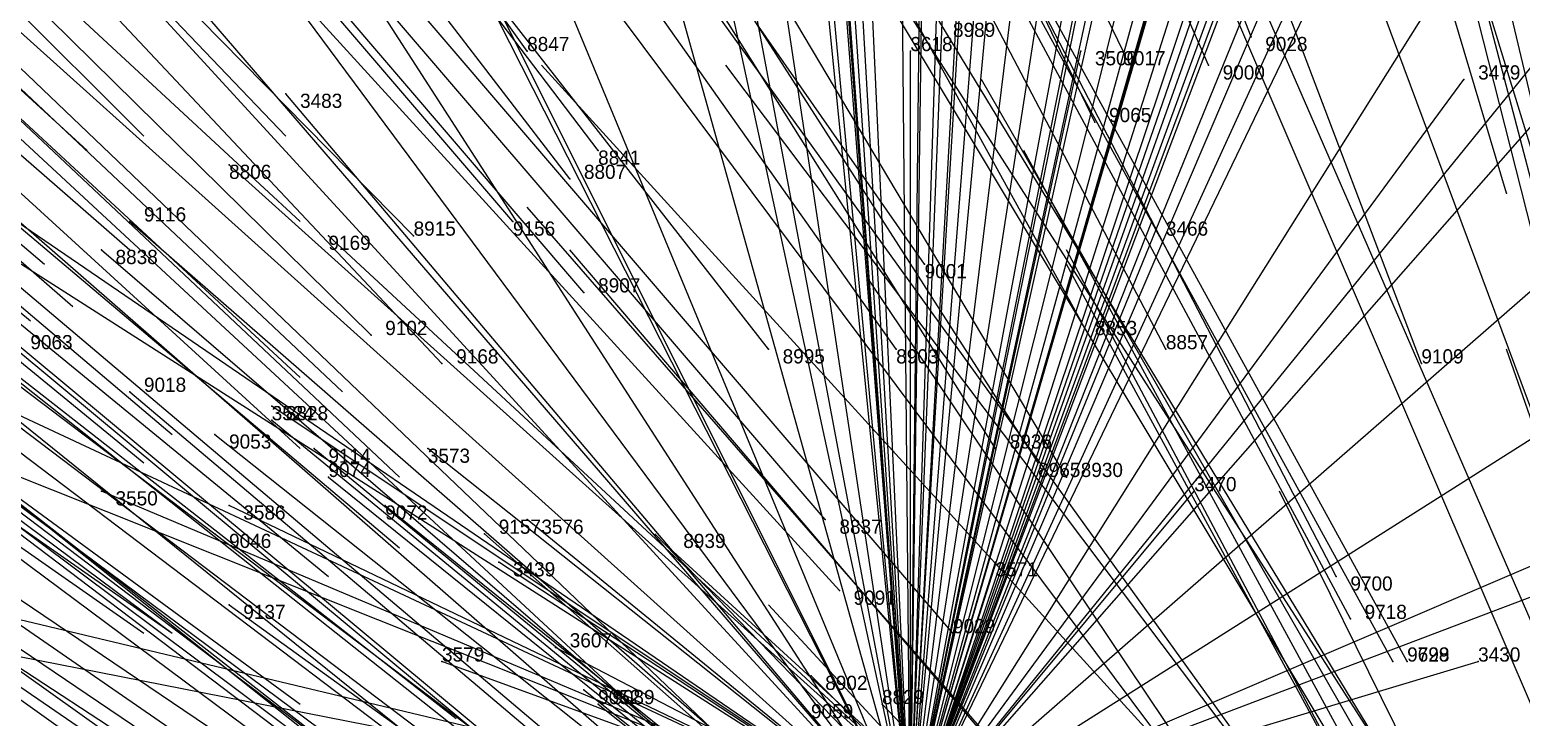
# Model space of a CAD drawing. Extents: x -0.5 to 0.59, y -0.5 to 0.59.
# Drawn here: x -0.144 to -0.039, y 0.0911 to 0.1395 of the extents above; entities that cross this region are included whole.
import ezdxf

# ---------------------------------------------------------------- set-up
doc = ezdxf.new("R2010")
doc.units = 0
for name, color, linetype in [('Clients', 3, 'CONTINUOUS'), ('Facilities', 3, 'CONTINUOUS'), ('Facilities_lines', 3, 'CONTINUOUS'), ('Normals', 1, 'CONTINUOUS'), ('Source_points', 5, 'CONTINUOUS'), ('Text', 3, 'CONTINUOUS')]:
    doc.layers.add(name, color=color, linetype=linetype)

msp = doc.modelspace()

# ---------------------------------------------------------------- linework, layer by layer
at = {"layer": 'Clients', "color": 5}
for p in [(-0.082, 0.138, -1.25), (-0.07, 0.138, -1.25), (-0.043, 0.136, -1.25), (-0.126, 0.135, -1.25), (-0.065, 0.126, -1.25), (-0.127, 0.113, -1.25), (-0.116, 0.11, -1.25), (-0.139, 0.107, -1.25), (-0.062, 0.107, -1.25), (-0.13, 0.106, -1.25), (-0.109, 0.105, -1.25), (-0.111, 0.102, -1.25), (-0.076, 0.102, -1.25), (-0.107, 0.096, -1.25), (-0.115, 0.095, -1.25), (-0.042, 0.095, -1.25)]:
    msp.add_point(p, dxfattribs=at)
at = {"layer": 'Facilities', "color": 3}
for p in [(-0.058, 0.139, -0.375), (-0.109, 0.138, -0.441), (-0.067, 0.138, -0.383), (-0.061, 0.137, -0.374), (-0.069, 0.133, -0.374), (-0.104, 0.131, -0.419), (-0.13, 0.13, -0.46), (-0.106, 0.129, -0.417), (-0.04, 0.128, -0.334), (-0.137, 0.126, -0.466), (-0.11, 0.126, -0.418), (-0.139, 0.124, -0.465), (-0.123, 0.125, -0.439), (-0.117, 0.125, -0.429), (-0.081, 0.123, -0.368), (-0.105, 0.121, -0.401), (-0.07, 0.119, -0.345), (-0.12, 0.118, -0.421), (-0.092, 0.117, -0.371), (-0.083, 0.117, -0.358), (-0.064, 0.117, -0.335), (-0.115, 0.116, -0.408), (-0.046, 0.116, -0.313), (-0.137, 0.114, -0.445), (-0.127, 0.112, -0.423), (-0.131, 0.111, -0.428), (-0.124, 0.11, -0.413), (-0.076, 0.11, -0.334), (-0.073, 0.109, -0.328), (-0.123, 0.108, -0.41), (-0.071, 0.108, -0.324), (-0.119, 0.106, -0.399), (-0.088, 0.105, -0.342), (-0.131, 0.104, -0.417), (-0.112, 0.104, -0.382), (-0.099, 0.103, -0.357), (-0.052, 0.101, -0.283), (-0.087, 0.1, -0.331), (-0.13, 0.099, -0.408), (-0.051, 0.098, -0.277), (-0.079, 0.097, -0.313), (-0.048, 0.095, -0.267), (-0.047, 0.095, -0.266), (-0.089, 0.094, -0.322), (-0.105, 0.093, -0.35), (-0.104, 0.092, -0.347), (-0.084, 0.092, -0.313)]:
    msp.add_point(p, dxfattribs=at)
at = {"layer": 'Facilities_lines', "color": 3}
for q in [(-0.071, 0.278, -1.25), (-0.033, 0.278, -1.25), (-0.08, 0.265, -1.25), (-0.019, 0.265, -1.25), (-0.018, 0.263, -1.25), (-0.025, 0.262, -1.25), (-0.075, 0.262, -1.25), (-0.06, 0.262, -1.25), (-0.095, 0.258, -1.25), (-0.036, 0.242, -1.25), (-0.049, 0.236, -1.25), (-0.051, 0.235, -1.25), (-0.096, 0.233, -1.25), (-0.08, 0.227, -1.25), (-0.029, 0.225, -1.25), (-0.093, 0.224, -1.25), (-0.103, 0.222, -1.25), (-0.045, 0.218, -1.25), (-0.052, 0.217, -1.25), (-0.043, 0.217, -1.25), (-0.091, 0.216, -1.25), (-0.032, 0.215, -1.25), (-0.026, 0.214, -1.25), (-0.11, 0.212, -1.25), (-0.07, 0.211, -1.25), (-0.072, 0.211, -1.25), (-0.041, 0.205, -1.25), (-0.089, 0.203, -1.25), (-0.091, 0.202, -1.25), (-0.06, 0.201, -1.25), (-0.04, 0.198, -1.25), (-0.083, 0.189, -1.25), (-0.092, 0.183, -1.25), (-0.076, 0.183, -1.25), (-0.123, 0.182, -1.25), (-0.042, 0.181, -1.25), (-0.079, 0.177, -1.25), (-0.151, 0.176, -1.25), (-0.142, 0.176, -1.25), (-0.108, 0.176, -1.25), (-0.068, 0.173, -1.25), (-0.157, 0.17, -1.25), (-0.125, 0.169, -1.25), (-0.098, 0.168, -1.25), (-0.041, 0.168, -1.25), (-0.044, 0.166, -1.25), (-0.149, 0.156, -1.25), (-0.186, 0.154, -1.25), (-0.068, 0.153, -1.25), (-0.038, 0.153, -1.25), (-0.026, 0.152, -1.25), (-0.115, 0.148, -1.25), (-0.085, 0.148, -1.25), (-0.151, 0.145, -1.25), (-0.176, 0.143, -1.25), (-0.065, 0.142, -1.25), (-0.204, 0.14, -1.25), (-0.07, 0.138, -1.25), (-0.082, 0.138, -1.25), (-0.043, 0.136, -1.25), (-0.126, 0.135, -1.25), (-0.038, 0.133, -1.25), (-0.195, 0.128, -1.25), (-0.065, 0.126, -1.25), (-0.035, 0.124, -1.25), (0.009, 0.122, -1.25), (-0.022, 0.121, -1.25), (0.013, 0.119, -1.25), (-0.127, 0.113, -1.25), (-0.116, 0.11, -1.25), (-0.187, 0.108, -1.25), (-0.139, 0.107, -1.25), (-0.062, 0.107, -1.25), (-0.199, 0.106, -1.25), (-0.13, 0.106, -1.25), (-0.109, 0.105, -1.25), (-0.111, 0.102, -1.25), (-0.076, 0.102, -1.25), (-0.107, 0.096, -1.25), (-0.115, 0.095, -1.25), (-0.042, 0.095, -1.25)]:
    msp.add_line((-0.082, 0.083, -1.25), q, dxfattribs=at)
at = {"layer": 'Normals', "color": 1}
for p, q in [((-0.058, 0.139, -0.375), (-0.091, 0.225, -0.338)), ((-0.067, 0.138, -0.383), (-0.108, 0.222, -0.347)), ((-0.061, 0.137, -0.374), (-0.098, 0.222, -0.337)), ((-0.069, 0.133, -0.374), (-0.109, 0.216, -0.337)), ((-0.04, 0.128, -0.334), (-0.066, 0.215, -0.294)), ((-0.037, 0.127, -0.331), (-0.064, 0.215, -0.293)), ((-0.109, 0.138, -0.441), (-0.163, 0.214, -0.402)), ((-0.104, 0.131, -0.419), (-0.16, 0.205, -0.38)), ((-0.046, 0.116, -0.313), (-0.079, 0.203, -0.275)), ((-0.106, 0.129, -0.417), (-0.162, 0.202, -0.378)), ((-0.19, 0.199, -0.688), (-0.126, 0.132, -0.725)), ((-0.081, 0.123, -0.368), (-0.134, 0.199, -0.331)), ((-0.07, 0.119, -0.345), (-0.114, 0.199, -0.304)), ((-0.064, 0.117, -0.335), (-0.107, 0.199, -0.295)), ((-0.202, 0.198, -0.708), (-0.136, 0.132, -0.744)), ((-0.11, 0.126, -0.418), (-0.17, 0.196, -0.379)), ((-0.209, 0.194, -0.712), (-0.14, 0.131, -0.749)), ((-0.083, 0.117, -0.358), (-0.136, 0.192, -0.32)), ((-0.117, 0.125, -0.429), (-0.182, 0.191, -0.39)), ((-0.105, 0.121, -0.401), (-0.165, 0.191, -0.362)), ((-0.092, 0.117, -0.371), (-0.149, 0.19, -0.334)), ((-0.035, 0.104, -0.274), (-0.067, 0.19, -0.234)), ((-0.193, 0.189, -0.675), (-0.125, 0.126, -0.713)), ((-0.076, 0.11, -0.334), (-0.125, 0.188, -0.295)), ((-0.073, 0.109, -0.328), (-0.123, 0.187, -0.289)), ((-0.071, 0.108, -0.324), (-0.118, 0.187, -0.284)), ((-0.207, 0.185, -0.694), (-0.137, 0.124, -0.731)), ((-0.214, 0.183, -0.704), (-0.143, 0.123, -0.741)), ((-0.12, 0.118, -0.421), (-0.186, 0.183, -0.383)), ((-0.115, 0.116, -0.408), (-0.178, 0.183, -0.369)), ((-0.052, 0.101, -0.283), (-0.094, 0.182, -0.243)), ((-0.211, 0.181, -0.694), (-0.141, 0.12, -0.731)), ((-0.051, 0.098, -0.277), (-0.095, 0.18, -0.239)), ((-0.215, 0.178, -0.699), (-0.144, 0.119, -0.735)), ((-0.193, 0.178, -0.655), (-0.125, 0.115, -0.693)), ((-0.19, 0.178, -0.65), (-0.122, 0.114, -0.688)), ((-0.048, 0.095, -0.267), (-0.093, 0.177, -0.23)), ((-0.047, 0.095, -0.266), (-0.092, 0.177, -0.23)), ((-0.088, 0.105, -0.342), (-0.148, 0.175, -0.304)), ((-0.194, 0.173, -0.649), (-0.125, 0.11, -0.686)), ((-0.034, 0.088, -0.236), (-0.071, 0.173, -0.199)), ((-0.205, 0.171, -0.666), (-0.134, 0.111, -0.704)), ((-0.185, 0.171, -0.631), (-0.118, 0.108, -0.668)), ((-0.052, 0.089, -0.259), (-0.1, 0.169, -0.223)), ((-0.208, 0.168, -0.668), (-0.136, 0.109, -0.705)), ((-0.087, 0.1, -0.331), (-0.149, 0.168, -0.293)), ((-0.079, 0.097, -0.313), (-0.139, 0.167, -0.274)), ((-0.025, 0.073, -0.192), (-0.048, 0.164, -0.158)), ((-0.189, 0.163, -0.624), (-0.118, 0.103, -0.661)), ((-0.057, 0.087, -0.26), (-0.111, 0.162, -0.222)), ((-0.205, 0.16, -0.65), (-0.131, 0.104, -0.687)), ((-0.195, 0.16, -0.63), (-0.123, 0.101, -0.667)), ((-0.031, 0.075, -0.204), (-0.067, 0.159, -0.163)), ((-0.058, 0.081, -0.249), (-0.114, 0.156, -0.213)), ((-0.041, 0.076, -0.216), (-0.089, 0.155, -0.178)), ((-0.04, 0.075, -0.213), (-0.09, 0.153, -0.175)), ((-0.208, 0.152, -0.645), (-0.134, 0.097, -0.682)), ((-0.212, 0.15, -0.65), (-0.136, 0.097, -0.687)), ((-0.21, 0.15, -0.645), (-0.134, 0.097, -0.682)), ((-0.187, 0.148, -0.597), (-0.114, 0.091, -0.635)), ((-0.2, 0.147, -0.62), (-0.125, 0.092, -0.657)), ((-0.02, 0.059, -0.155), (-0.043, 0.147, -0.115)), ((-0.189, 0.145, -0.596), (-0.115, 0.089, -0.634)), ((-0.16, 0.146, -0.542), (-0.092, 0.083, -0.58)), ((-0.19, 0.144, -0.595), (-0.116, 0.088, -0.633)), ((-0.177, 0.144, -0.571), (-0.106, 0.085, -0.609)), ((-0.213, 0.142, -0.64), (-0.136, 0.09, -0.677)), ((-0.019, 0.053, -0.141), (-0.04, 0.142, -0.1)), ((-0.178, 0.141, -0.568), (-0.106, 0.084, -0.606)), ((-0.162, 0.141, -0.536), (-0.092, 0.08, -0.574)), ((-0.191, 0.139, -0.59), (-0.117, 0.083, -0.628)), ((-0.147, 0.139, -0.506), (-0.08, 0.075, -0.543)), ((-0.082, 0.138, -1.25), (-0.082, 0.138, -1.15)), ((-0.07, 0.138, -1.25), (-0.07, 0.138, -1.15)), ((-0.202, 0.137, -0.61), (-0.125, 0.084, -0.647)), ((-0.046, 0.069, -0.207), (-0.108, 0.137, -0.168)), ((-0.04, 0.064, -0.188), (-0.095, 0.137, -0.147)), ((-0.187, 0.136, -0.577), (-0.112, 0.08, -0.615)), ((-0.185, 0.136, -0.574), (-0.111, 0.08, -0.612)), ((-0.183, 0.136, -0.57), (-0.11, 0.079, -0.607)), ((-0.031, 0.056, -0.161), (-0.077, 0.136, -0.121)), ((-0.043, 0.136, -1.25), (-0.043, 0.136, -1.15)), ((-0.126, 0.135, -1.25), (-0.126, 0.135, -1.15)), ((-0.196, 0.134, -0.594), (-0.119, 0.082, -0.631)), ((-0.03, 0.05, -0.145), (-0.074, 0.131, -0.106)), ((-0.13, 0.13, -0.46), (-0.061, 0.068, -0.496)), ((-0.048, 0.057, -0.188), (-0.109, 0.127, -0.149)), ((-0.137, 0.126, -0.466), (-0.067, 0.065, -0.502)), ((-0.065, 0.126, -1.25), (-0.065, 0.126, -1.15)), ((-0.174, 0.124, -0.535), (-0.1, 0.069, -0.574)), ((-0.169, 0.124, -0.525), (-0.095, 0.069, -0.563)), ((-0.161, 0.125, -0.51), (-0.089, 0.067, -0.547)), ((-0.149, 0.125, -0.486), (-0.078, 0.065, -0.524)), ((-0.139, 0.124, -0.465), (-0.068, 0.063, -0.501)), ((-0.123, 0.125, -0.439), (-0.055, 0.062, -0.476)), ((-0.047, 0.055, -0.18), (-0.106, 0.124, -0.14)), ((-0.028, 0.043, -0.128), (-0.071, 0.124, -0.088)), ((-0.027, 0.042, -0.125), (-0.071, 0.123, -0.086)), ((-0.034, 0.046, -0.142), (-0.085, 0.122, -0.103)), ((-0.161, 0.119, -0.501), (-0.088, 0.061, -0.537)), ((-0.145, 0.117, -0.467), (-0.074, 0.058, -0.503)), ((-0.01, 0.031, -0.082), (-0.04, 0.117, -0.039)), ((-0.176, 0.115, -0.524), (-0.098, 0.064, -0.561)), ((-0.137, 0.114, -0.445), (-0.066, 0.054, -0.482)), ((-0.171, 0.113, -0.513), (-0.095, 0.059, -0.55)), ((-0.127, 0.113, -1.25), (-0.127, 0.113, -1.15)), ((-0.127, 0.112, -0.423), (-0.055, 0.053, -0.46)), ((-0.171, 0.111, -0.509), (-0.095, 0.057, -0.546)), ((-0.131, 0.111, -0.428), (-0.058, 0.053, -0.465)), ((-0.124, 0.11, -0.413), (-0.052, 0.051, -0.45)), ((-0.116, 0.11, -1.25), (-0.116, 0.11, -1.15)), ((-0.123, 0.108, -0.41), (-0.051, 0.05, -0.447)), ((-0.139, 0.107, -1.25), (-0.139, 0.107, -1.15)), ((-0.062, 0.107, -1.25), (-0.062, 0.107, -1.15)), ((-0.017, 0.028, -0.081), (-0.056, 0.107, -0.035)), ((-0.13, 0.106, -1.25), (-0.13, 0.106, -1.15)), ((-0.119, 0.106, -0.399), (-0.047, 0.048, -0.437)), ((-0.109, 0.105, -1.25), (-0.109, 0.105, -1.15)), ((-0.159, 0.103, -0.473), (-0.083, 0.051, -0.512)), ((-0.131, 0.104, -0.417), (-0.057, 0.048, -0.454)), ((-0.112, 0.104, -0.382), (-0.043, 0.043, -0.421)), ((-0.037, 0.039, -0.134), (-0.1, 0.104, -0.093)), ((-0.099, 0.103, -0.357), (-0.03, 0.04, -0.394)), ((-0.111, 0.102, -1.25), (-0.111, 0.102, -1.15)), ((-0.076, 0.102, -1.25), (-0.076, 0.102, -1.15)), ((-0.13, 0.099, -0.408), (-0.055, 0.045, -0.445)), ((-0.03, 0.032, -0.11), (-0.092, 0.099, -0.069)), ((-0.107, 0.096, -1.25), (-0.107, 0.096, -1.15)), ((-0.115, 0.095, -1.25), (-0.115, 0.095, -1.15)), ((-0.042, 0.095, -1.25), (-0.042, 0.095, -1.15)), ((-0.089, 0.094, -0.322), (-0.023, 0.028, -0.361)), ((-0.105, 0.093, -0.35), (-0.032, 0.035, -0.387)), ((-0.104, 0.092, -0.347), (-0.031, 0.034, -0.383)), ((-0.084, 0.092, -0.313), (-0.021, 0.026, -0.352))]:
    msp.add_line(p, q, dxfattribs=at)
at = {"layer": 'Source_points', "color": 5}
for p in [(-0.058, 0.139, -0.375), (-0.109, 0.138, -0.441), (-0.082, 0.138, -1.25), (-0.07, 0.138, -1.25), (-0.067, 0.138, -0.383), (-0.061, 0.137, -0.374), (-0.043, 0.136, -1.25), (-0.126, 0.135, -1.25), (-0.069, 0.133, -0.374), (-0.104, 0.131, -0.419), (-0.13, 0.13, -0.46), (-0.106, 0.129, -0.417), (-0.04, 0.128, -0.334), (-0.137, 0.126, -0.466), (-0.11, 0.126, -0.418), (-0.065, 0.126, -1.25), (-0.139, 0.124, -0.465), (-0.123, 0.125, -0.439), (-0.117, 0.125, -0.429), (-0.081, 0.123, -0.368), (-0.105, 0.121, -0.401), (-0.07, 0.119, -0.345), (-0.12, 0.118, -0.421), (-0.092, 0.117, -0.371), (-0.083, 0.117, -0.358), (-0.064, 0.117, -0.335), (-0.115, 0.116, -0.408), (-0.046, 0.116, -0.313), (-0.137, 0.114, -0.445), (-0.127, 0.113, -1.25), (-0.127, 0.112, -0.423), (-0.131, 0.111, -0.428), (-0.124, 0.11, -0.413), (-0.116, 0.11, -1.25), (-0.076, 0.11, -0.334), (-0.073, 0.109, -0.328), (-0.123, 0.108, -0.41), (-0.071, 0.108, -0.324), (-0.139, 0.107, -1.25), (-0.062, 0.107, -1.25), (-0.13, 0.106, -1.25), (-0.119, 0.106, -0.399), (-0.109, 0.105, -1.25), (-0.088, 0.105, -0.342), (-0.131, 0.104, -0.417), (-0.112, 0.104, -0.382), (-0.099, 0.103, -0.357), (-0.111, 0.102, -1.25), (-0.076, 0.102, -1.25), (-0.052, 0.101, -0.283), (-0.087, 0.1, -0.331), (-0.13, 0.099, -0.408), (-0.051, 0.098, -0.277), (-0.079, 0.097, -0.313), (-0.107, 0.096, -1.25), (-0.115, 0.095, -1.25), (-0.048, 0.095, -0.267), (-0.047, 0.095, -0.266), (-0.042, 0.095, -1.25), (-0.089, 0.094, -0.322), (-0.105, 0.093, -0.35), (-0.104, 0.092, -0.347), (-0.084, 0.092, -0.313)]:
    msp.add_point(p, dxfattribs=at)

# ---------------------------------------------------------------- texts
at = {"layer": 'Text', "color": 3}
for s, p in [('8989', (-0.079, 0.139, -0.401)), ('8847', (-0.109, 0.138, -0.441)), ('3618', (-0.082, 0.138, -1.25)), ('9028', (-0.057, 0.138, -0.375)), ('3500', (-0.069, 0.137, -1.25)), ('9017', (-0.067, 0.137, -0.383)), ('9000', (-0.06, 0.136, -0.374)), ('3479', (-0.042, 0.136, -1.25)), ('3483', (-0.125, 0.134, -1.25)), ('9065', (-0.068, 0.133, -0.374)), ('8841', (-0.104, 0.13, -0.419)), ('8806', (-0.13, 0.129, -0.46)), ('8807', (-0.105, 0.129, -0.417)), ('9116', (-0.136, 0.126, -0.466)), ('8915', (-0.117, 0.125, -0.429)), ('9156', (-0.11, 0.125, -0.418)), ('3466', (-0.064, 0.125, -1.25)), ('8838', (-0.138, 0.123, -0.465)), ('9169', (-0.123, 0.124, -0.439)), ('9001', (-0.081, 0.122, -0.368)), ('8907', (-0.104, 0.121, -0.401)), ('9102', (-0.119, 0.118, -0.421)), ('8853', (-0.069, 0.118, -0.345)), ('9063', (-0.144, 0.117, -0.467)), ('8857', (-0.064, 0.117, -0.335)), ('9168', (-0.114, 0.116, -0.408)), ('8995', (-0.091, 0.116, -0.371)), ('8903', (-0.083, 0.116, -0.358)), ('9109', (-0.046, 0.116, -0.313)), ('9018', (-0.136, 0.114, -0.445)), ('3524', (-0.127, 0.112, -1.25)), ('8828', (-0.126, 0.112, -0.423)), ('9053', (-0.13, 0.11, -0.428)), ('8936', (-0.075, 0.11, -0.334)), ('9114', (-0.123, 0.109, -0.413)), ('3573', (-0.116, 0.109, -1.25)), ('9074', (-0.123, 0.108, -0.41)), ('8965', (-0.073, 0.108, -0.328)), ('8930', (-0.07, 0.108, -0.324)), ('3470', (-0.062, 0.107, -1.25)), ('3550', (-0.138, 0.106, -1.25)), ('3586', (-0.129, 0.105, -1.25)), ('9072', (-0.119, 0.105, -0.399)), ('9157', (-0.111, 0.104, -0.382)), ('3576', (-0.108, 0.104, -1.25)), ('8837', (-0.087, 0.104, -0.342)), ('9046', (-0.13, 0.103, -0.417)), ('8939', (-0.098, 0.103, -0.357)), ('3439', (-0.11, 0.101, -1.25)), ('3571', (-0.076, 0.101, -1.25)), ('9700', (-0.051, 0.1, -0.283)), ('9091', (-0.086, 0.099, -0.331)), ('9137', (-0.129, 0.098, -0.408)), ('9718', (-0.05, 0.098, -0.277)), ('9029', (-0.079, 0.097, -0.313)), ('3607', (-0.106, 0.096, -1.25)), ('3579', (-0.115, 0.095, -1.25)), ('9699', (-0.047, 0.095, -0.267)), ('9728', (-0.047, 0.095, -0.266)), ('3430', (-0.042, 0.095, -1.25)), ('8902', (-0.088, 0.093, -0.322)), ('9052', (-0.104, 0.092, -0.35)), ('9089', (-0.103, 0.092, -0.347)), ('8829', (-0.084, 0.092, -0.313)), ('9059', (-0.089, 0.091, -0.32))]:
    msp.add_text(s, height=0.001, dxfattribs=at).set_placement(p)

doc.saveas('drawing.dxf')
